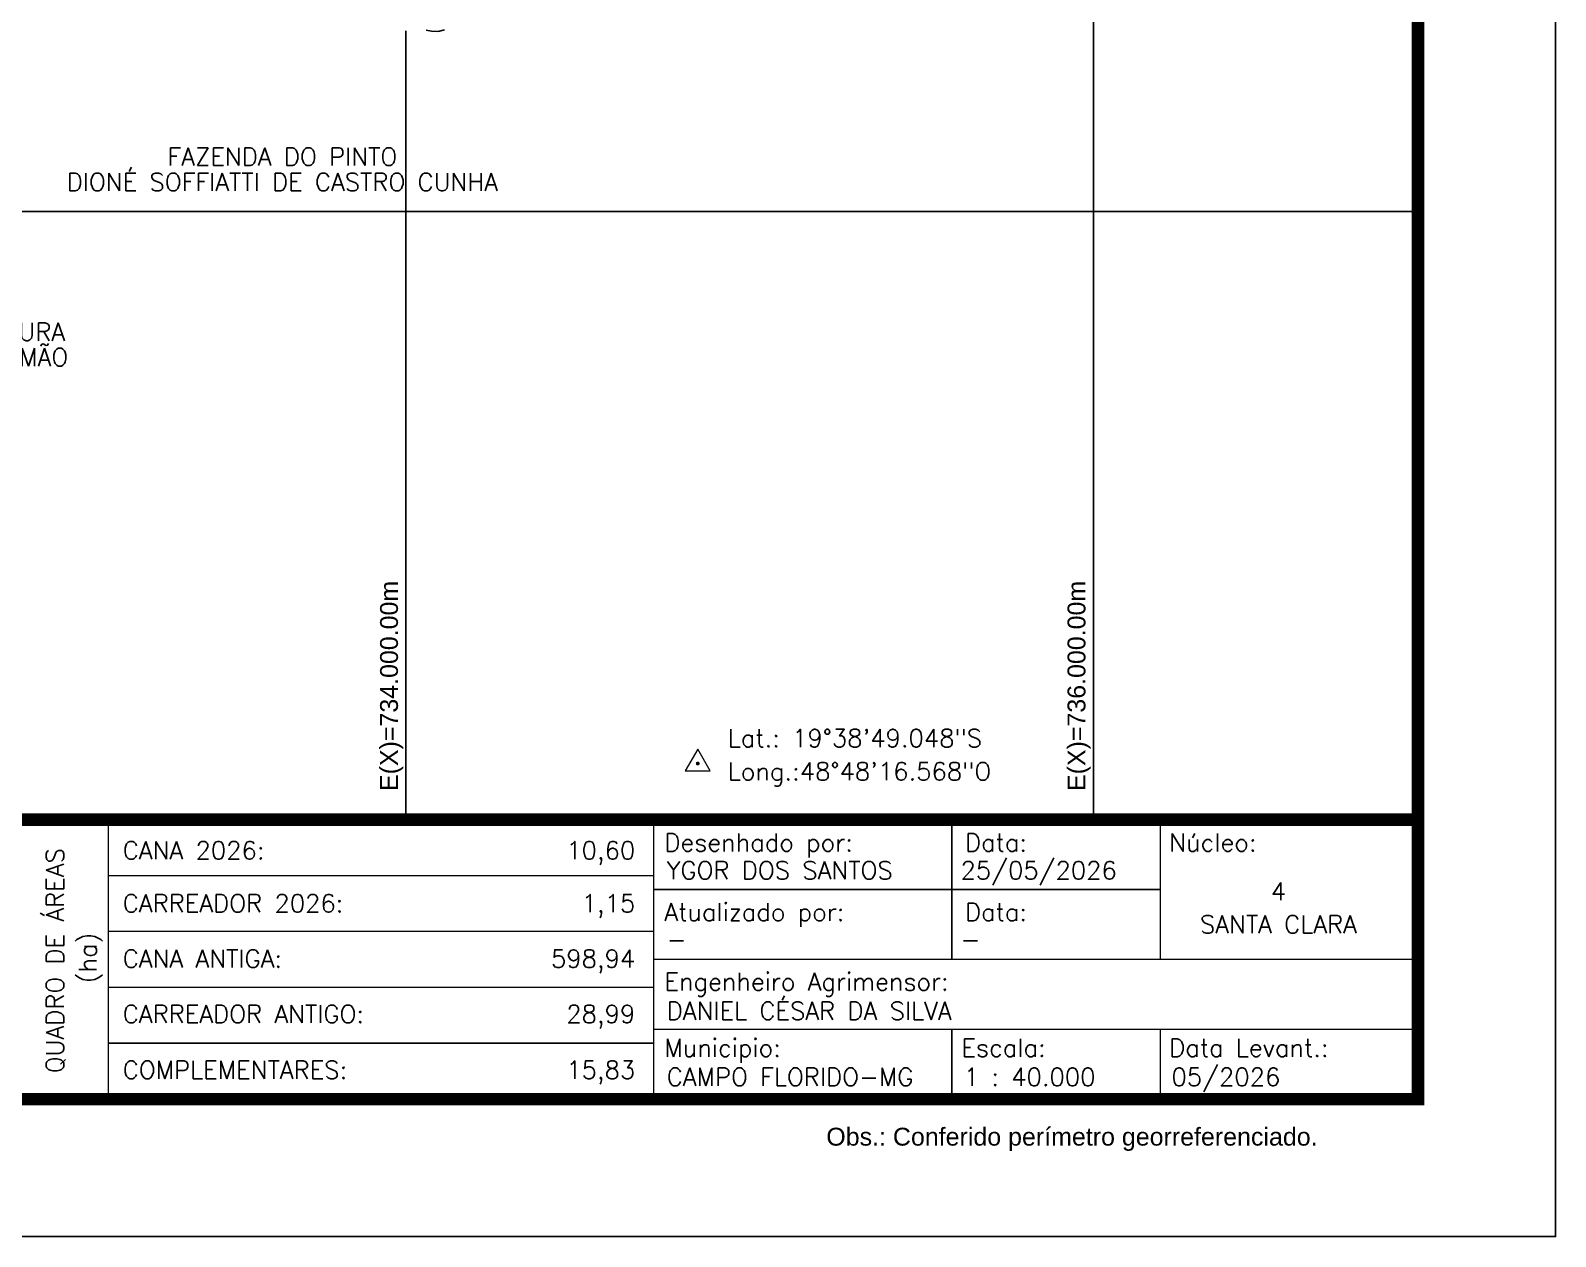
# Model space of a CAD drawing. Extents: x 725464 to 749663, y 7823017 to 7831417.
# Drawn here: x 732908 to 737344, y 7823017 to 7826527 of the extents above; entities that cross this region are included whole.
import ezdxf
from ezdxf.enums import TextEntityAlignment as Align

# ---------------------------------------------------------------- set-up
doc = ezdxf.new("R2010")
doc.units = 0
doc.header["$MEASUREMENT"] = 0
doc.linetypes.add('CONTINUO', pattern=[0])
doc.linetypes.add('LIN0', pattern=[0])
doc.layers.add('0114000011', color=1, linetype='Continuous', lineweight=25)
for name, color, linetype in [('COORDENADAS', 7, 'Continuous'), ('MALHA', 8, 'LIN0'), ('MARGEM', 7, 'CONTINUO'), ('TEXTO CONFORNTANTES', 7, 'Continuous')]:
    doc.layers.add(name, color=color, linetype=linetype)
doc.styles.add('marcelo', font='arial.ttf')
doc.styles.add('SIMPLEX', font='simplex', dxfattribs={"height": 0.2})
doc.styles.get("Standard").update_dxf_attribs({"font": 'arial.ttf'})

msp = doc.modelspace()

# ---------------------------------------------------------------- linework, layer by layer
at = {"layer": '0114000011'}
msp.add_lwpolyline([(734058.8, 7826527.4), (734074.7, 7826524.4), (734090.4, 7826524), (734098, 7826524.8), (734112.5, 7826528.1)], dxfattribs=at)
at = {"layer": 'COORDENADAS', "color": 7, "lineweight": 9, "flags": 128}
msp.add_lwpolyline([(734812.7, 7824372.3), (734885.1, 7824372.3), (734848.9, 7824434.9)], close=True, dxfattribs=at)
at = {"layer": 'COORDENADAS', "color": 7, "lineweight": 9, "const_width": 5.65, "flags": 128}
msp.add_lwpolyline([(734846.1, 7824393.1, -1), (734851.7, 7824393.1, -1)], format="xyb", close=True, dxfattribs=at)
at = {"layer": 'MALHA', "color": 8}
for p, q in [((736000, 7824229.9), (736000, 7831016.6)), ((734000, 7824229.9), (734000, 7826526)), ((732186.8, 7826000), (736944.3, 7826000))]:
    msp.add_line(p, q, dxfattribs=at)
at = {"layer": 'MARGEM', "color": 174, "linetype": 'LIN0', "flags": 128}
msp.add_lwpolyline([(737344.3, 7831416.6), (725464.3, 7831416.6), (725464.3, 7823016.6), (737344.3, 7823016.6)], close=True, dxfattribs=at)
at = {"layer": 'MARGEM', "color": 174, "linetype": 'LIN0', "const_width": 36.3, "flags": 128}
for points in [[(736944.3, 7831016.6), (725864.3, 7831016.6), (725864.3, 7823416.6), (736944.3, 7823416.6)], [(729344.3, 7824229.9), (736944.3, 7824229.9), (736944.3, 7823416.6), (729344.3, 7823416.6)]]:
    msp.add_lwpolyline(points, close=True, dxfattribs=at)
at = {"layer": 'MARGEM', "color": 174, "linetype": 'LIN0', "const_width": 4.04, "flags": 128}
for points in [[(733133.8, 7824229.9), (733133.8, 7823426.6)], [(734720.4, 7824229.9), (734720.4, 7823426.6)], [(735588.1, 7823823.3), (735588.1, 7824229.9)], [(736195, 7823823.3), (736195, 7824229.9)], [(733133.8, 7824067.2), (734720.4, 7824067.2)], [(734720.4, 7824026.6), (736195, 7824026.6)], [(733133.8, 7823904.6), (734720.4, 7823904.6)], [(734720.4, 7823823.3), (736944.8, 7823823.3)], [(733133.8, 7823741.9), (734720.4, 7823741.9)], [(734720.4, 7823619.9), (736944.5, 7823619.9)], [(735588.1, 7823619.9), (735588.1, 7823418.5)], [(736195, 7823619.9), (736195, 7823418.5)], [(733133.8, 7823579.3), (734720.4, 7823579.3)]]:
    msp.add_lwpolyline(points, dxfattribs=at)

# ---------------------------------------------------------------- texts
at = {"layer": 'COORDENADAS', "linetype": 'ByBlock', "style": 'SIMPLEX'}
for s, p in [('Lat.: 19%%D38\'49.048"S', (734936.2, 7824441.1, 2627.1)), ('Long.:48%%D48\'16.568"O', (734936.2, 7824344.5, 2627.1))]:
    msp.add_text(s, height=52, dxfattribs=at).set_placement(p)
at = {"layer": 'MALHA'}
for s, p in [('E(X)=734.000.00m', (733950.7, 7824924.9)), ('E(X)=736.000.00m', (735950.7, 7824924.9))]:
    msp.add_text(s, height=52, rotation=90, dxfattribs=at).set_placement(p, align=Align.MIDDLE_RIGHT)
at = {"layer": 'MARGEM', "color": 7, "linetype": 'Continuous', "lineweight": 9}
for s, style, p in [('Desenhado por:', 'SIMPLEX', (734751.9, 7824189.4)), ('Data:', 'SIMPLEX', (735626.4, 7824189.4)), ('Núcleo:', 'SIMPLEX', (736220.5, 7824189.4)), ('Atualizado por:', 'SIMPLEX', (734751.9, 7823986.9)), ('Data:', 'SIMPLEX', (735626.4, 7823986.9)), ('Engenheiro Agrimensor:', 'SIMPLEX', (734751.9, 7823784.5)), ('Municipio:', 'SIMPLEX', (734751.9, 7823591.9)), ('Escala:', 'SIMPLEX', (735616.1, 7823591.9)), ('Data Levant.:', 'SIMPLEX', (736220.5, 7823591.9)), ('Obs.: Conferido perímetro georreferenciado.', 'marcelo', (735222.9, 7823333.2))]:
    msp.add_text(s, height=52, dxfattribs=dict(at, style=style)).set_placement(p, align=Align.TOP_LEFT)
at = {"layer": 'MARGEM', "color": 7, "linetype": 'Continuous', "style": 'SIMPLEX'}
for s, p in [('QUADRO DE ÁREAS', (732979, 7823819.4)), ('(ha)', (733073.9, 7823827.4))]:
    msp.add_text(s, height=52, rotation=90, dxfattribs=at).set_placement(p, align=Align.MIDDLE_CENTER)
for s, p in [('CANA 2026:', (733176.2, 7824166.4)), ('CANA 2026:', (733176.2, 7824166.4)), ('YGOR DOS SANTOS', (734758.7, 7824108.5)), ('25/05/2026', (735613.4, 7824108.5)), ('CARREADOR 2026:', (733176.2, 7824012.4)), ('CARREADOR 2026:', (733176.2, 7824012.4)), ('-', (734758.7, 7823907.1)), ('-', (735613.4, 7823907.1)), ('CANA ANTIGA:', (733176.2, 7823851.3)), ('CANA ANTIGA:', (733176.2, 7823851.3)), ('CARREADOR ANTIGO:', (733176.2, 7823690.1)), ('CARREADOR ANTIGO:', (733176.2, 7823690.1)), ('DANIEL CÉSAR DA SILVA', (734758.7, 7823699.6)), ('COMPLEMENTARES:', (733176.2, 7823527.5)), ('COMPLEMENTARES:', (733176.2, 7823527.5)), ('CAMPO FLORIDO-MG', (734758.7, 7823507.1)), ('1 : 40.000', (735622.8, 7823507.1)), ('05/2026', (736227.2, 7823507.1))]:
    msp.add_text(s, height=52, dxfattribs=at).set_placement(p, align=Align.TOP_LEFT)
for s, p in [('10,60', (734667.1, 7824166.4)), ('1,15', (734667.1, 7824012.4))]:
    msp.add_text(s, height=52, dxfattribs=at).set_placement(p, align=Align.TOP_RIGHT)
for s, p in [('4', (736538.3, 7824021.3)), ('SANTA CLARA', (736538.3, 7823925.3))]:
    msp.add_text(s, height=52, dxfattribs=at).set_placement(p, align=Align.MIDDLE_CENTER)
at = {"layer": 'MARGEM', "linetype": 'Continuous', "style": 'SIMPLEX'}
for s, p in [('598,94', (734667.1, 7823851.3)), ('28,99', (734667.1, 7823690.1)), ('15,83', (734667.1, 7823527.5))]:
    msp.add_text(s, height=52, dxfattribs=at).set_placement(p, align=Align.TOP_RIGHT)
at = {"layer": 'TEXTO CONFORNTANTES', "linetype": 'Continuous', "char_height": 52, "width": 1887.062, "attachment_point": 5, "line_spacing_factor": 0.85, "style": 'SIMPLEX'}
for s, insert in [('FAZENDA DO PINTO \\PDIONÉ SOFFIATTI DE CASTRO CUNHA', (733640.5, 7826122.5)), ('FAZENDA MATA ESCURA\\PALEMAR ROGE SALOMÃO', (732602, 7825612.8))]:
    msp.add_mtext(s, dxfattribs=dict(at, insert=insert))

doc.saveas('drawing.dxf')
